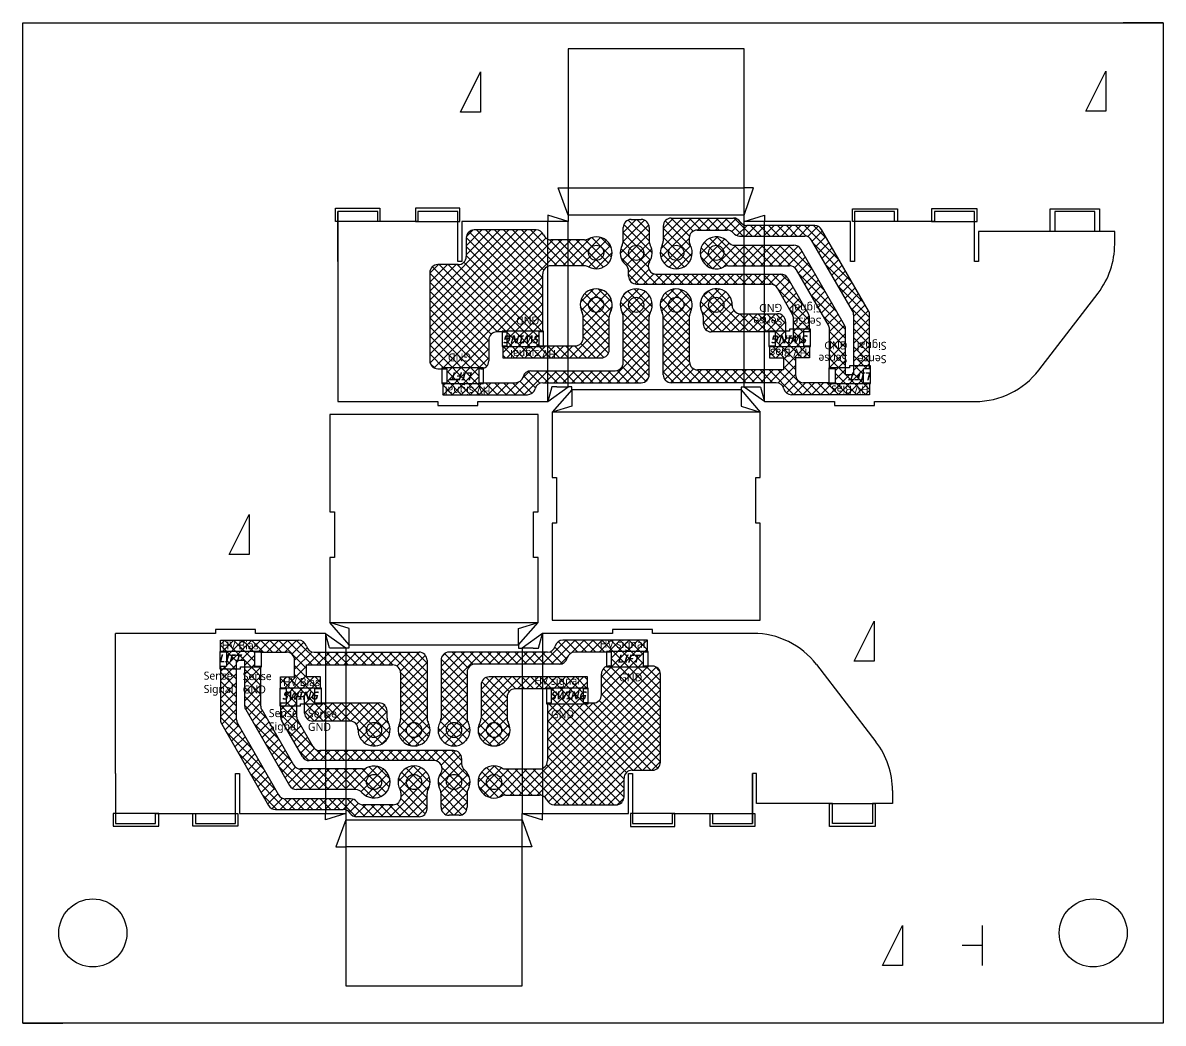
# Model space of a CAD drawing. Header units: millimetres. Extents: x 5.3 to 33.8, y 19.4 to 44.4.
import ezdxf

# ---------------------------------------------------------------- set-up
doc = ezdxf.new("R2010")
doc.units = ezdxf.units.MM
for name, color, linetype in [('Copper', 40, 'Continuous'), ('Copper_visual', 40, 'Continuous'), ('FR4', 50, 'Continuous'), ('FR4_Raster', 60, 'Continuous'), ('Labels', 20, 'Continuous'), ('Markers', 134, 'Continuous'), ('Outline', 74, 'Continuous'), ('Release', 10, 'Continuous')]:
    doc.layers.add(name, color=color, linetype=linetype)
doc.layers.get('0').off()

# ---------------------------------------------------------------- blocks, each defined once
blk = doc.blocks.new('*U1')
blk.add_circle((0, 0), 0.175)
blk = doc.blocks.new('*U2')
at = {"color": 0, "linetype": 'ByBlock', "lineweight": -2, "transparency": 16777216}
for p in [(0, 0), (1, 0), (2, 0), (3, 0), (0, -1.3), (1, -1.3), (2, -1.3), (3, -1.3)]:
    blk.add_blockref('*U1', p, dxfattribs=at)
blk = doc.blocks.new('*U38')
blk.add_circle((0, 0), 0.175)
blk = doc.blocks.new('*U39')
at = {"color": 0, "linetype": 'ByBlock', "lineweight": -2, "transparency": 16777216}
for p in [(0, 0), (1, 0), (2, 0), (3, 0), (0, -1.3), (1, -1.3), (2, -1.3), (3, -1.3)]:
    blk.add_blockref('*U38', p, dxfattribs=at)

msp = doc.modelspace()

# ---------------------------------------------------------------- hatches: boundary and pattern name
at = {"layer": 'Copper_visual'}
h = msp.add_hatch(dxfattribs=at)
h.set_pattern_fill('ANSI37', color=256, scale=0.05, angle=180)
h.set_pattern_definition([(225, (39.75326, 64.22308), (0.1122532, -0.1122532), []), (315, (39.75326, 64.22308), (0.1122532, 0.1122532), [])])
h.paths.add_polyline_path([(25.897, 35.643), (25.897, 35.793), (25.897, 36.193), (25.897, 36.779, 0.131652), (25.87, 36.879), (24.774, 38.778, 0.267949), (24.601, 38.878), (23.12, 38.878, -0.219217), (22.968, 38.948, 2.106313), (22.857, 38.338, -0.127017), (22.954, 38.363), (24.498, 38.363, -0.267949), (24.672, 38.263), (25.47, 36.879, -0.131652), (25.497, 36.779), (25.497, 36.193), (25.497, 35.793), (25.647, 35.793), (25.647, 35.443), (25.497, 35.443), (24.847, 35.443, -0.414214), (24.647, 35.643), (24.647, 36.063), (24.997, 36.063), (24.997, 36.363), (24.847, 36.363), (24.847, 36.713), (24.997, 36.713), (24.997, 37.059, 0.131652), (24.97, 37.159), (24.453, 38.055, 0.267949), (24.28, 38.155), (21.163, 38.155, -0.59927), (20.996, 38.466, 0.280555), (21.014, 38.882, -0.127017), (20.989, 38.978), (20.989, 39.321, 0.414214), (20.789, 39.521), (20.539, 39.521, 0.414214), (20.339, 39.321), (20.339, 38.978, -0.127017), (20.314, 38.882, 0.35615), (20.404, 38.384, -0.219217), (20.474, 38.232), (20.474, 38.105, 0.414214), (20.674, 37.905), (24.018, 37.905, -0.267949), (24.191, 37.805), (24.57, 37.149, -0.131652), (24.596, 37.049), (24.596, 36.562), (24.396, 36.562), (24.396, 36.967, 0.414214), (24.196, 37.167), (23.263, 37.167, -0.424322), (23.063, 37.374, 1.314179), (22.314, 37.194, -0.127017), (22.339, 37.097), (22.339, 36.913, 0.414214), (22.539, 36.713), (24.147, 36.713), (24.147, 36.363), (23.997, 36.363), (23.997, 36.063), (24.347, 36.063), (24.347, 35.763), (22.197, 35.763, -0.414214), (21.997, 35.963), (21.997, 37.114, -0.119242), (22.019, 37.205, 1.66683), (21.314, 37.194, -0.127017), (21.339, 37.097), (21.339, 35.643, 0.414214), (21.539, 35.443), (24.16, 35.443, -0.341999), (24.354, 35.293, 0.341999), (24.547, 35.143), (26.497, 35.143), (26.497, 35.443), (26.347, 35.443), (26.347, 35.793), (26.497, 35.793), (26.497, 36.193), (26.497, 37.141, 0.131652), (26.47, 37.241), (25.297, 39.273, 0.267949), (25.124, 39.373), (23.432, 39.373, -0.255176), (23.263, 39.465, 0.255176), (23.095, 39.557), (21.539, 39.557, 0.414214), (21.339, 39.357), (21.339, 38.978, -0.127017), (21.314, 38.882, 1.69614), (22.014, 38.882, -0.127017), (21.989, 38.978), (21.989, 39.057, -0.414214), (22.189, 39.257), (22.936, 39.257, -0.226183), (23.092, 39.182, 0.226183), (23.247, 39.108), (24.874, 39.108, -0.267949), (25.047, 39.008), (26.07, 37.236, -0.131652), (26.097, 37.136), (26.097, 35.793), (26.097, 35.643)])
h.paths.add_polyline_path([(20.339, 35.943, -0.414214), (20.139, 35.743), (18.03, 35.743, 0.341999), (17.836, 35.593, -0.341999), (17.643, 35.443), (16.83, 35.443), (16.73, 35.443), (16.73, 35.787), (16.78, 35.787, 0.414214), (16.98, 35.987), (16.98, 36.513, -0.414214), (17.18, 36.713), (17.33, 36.713), (17.43, 36.713), (17.43, 36.363), (17.33, 36.363), (17.33, 36.063), (19.789, 36.063, 0.414214), (19.989, 36.263), (19.989, 37.097, -0.127017), (20.014, 37.194, 1.69614), (19.314, 37.194, -0.127017), (19.339, 37.097), (19.339, 36.563, -0.414214), (19.139, 36.363), (18.33, 36.363), (18.23, 36.363), (18.23, 36.713), (18.33, 36.713), (18.33, 38.163, -0.414214), (18.53, 38.363), (19.373, 38.363, -0.127017), (19.47, 38.338, 1.69614), (19.47, 39.038, -0.127017), (19.373, 39.013), (18.53, 39.013, -0.30259), (18.345, 39.136, 0.30259), (18.161, 39.259), (16.615, 39.259, 0.414214), (16.415, 39.059), (16.415, 38.593, -0.414214), (16.215, 38.393), (15.705, 38.393, 0.414214), (15.505, 38.193), (15.505, 35.992, 0.414214), (15.705, 35.792), (15.93, 35.792), (15.93, 35.443), (15.83, 35.443), (15.83, 35.143), (17.943, 35.143, 0.341999), (18.136, 35.293, -0.341999), (18.33, 35.443), (20.789, 35.443, 0.414214), (20.989, 35.643), (20.989, 37.097, -0.127017), (21.014, 37.194, 1.69614), (20.314, 37.194, -0.127017), (20.339, 37.097)])
h = msp.add_hatch(dxfattribs=at)
h.set_pattern_fill('ANSI37', color=256, scale=0.05)
h.set_pattern_definition([(45, (-2.9789, -0.07079), (-0.1122532, 0.1122532), []), (135, (-2.9789, -0.07079), (-0.1122532, -0.1122532), [])])
h.paths.add_polyline_path([(10.877, 28.509), (10.877, 28.359), (10.877, 27.959), (10.877, 27.373, 0.131652), (10.904, 27.273), (12, 25.374, 0.267949), (12.173, 25.274), (13.655, 25.274, -0.219217), (13.807, 25.204, 2.106313), (13.917, 25.814, -0.127017), (13.82, 25.789), (12.276, 25.789, -0.267949), (12.103, 25.889), (11.304, 27.273, -0.131652), (11.277, 27.373), (11.277, 27.959), (11.277, 28.359), (11.127, 28.359), (11.127, 28.709), (11.277, 28.709), (11.927, 28.709, -0.414214), (12.127, 28.509), (12.127, 28.089), (11.777, 28.089), (11.777, 27.789), (11.927, 27.789), (11.927, 27.439), (11.777, 27.439), (11.777, 27.093, 0.131652), (11.804, 26.993), (12.321, 26.098, 0.267949), (12.494, 25.998), (15.612, 25.998, -0.59927), (15.778, 25.687, 0.280555), (15.761, 25.271, -0.127017), (15.786, 25.174), (15.786, 24.831, 0.414214), (15.986, 24.631), (16.236, 24.631, 0.414214), (16.436, 24.831), (16.436, 25.174, -0.127017), (16.461, 25.271, 0.35615), (16.371, 25.768, -0.219217), (16.301, 25.92), (16.301, 26.048, 0.414214), (16.101, 26.248), (12.757, 26.248, -0.267949), (12.583, 26.348), (12.205, 27.003, -0.131652), (12.178, 27.103), (12.178, 27.591), (12.378, 27.591), (12.378, 27.185, 0.414214), (12.578, 26.985), (13.511, 26.985, -0.424322), (13.711, 26.778, 1.314179), (14.461, 26.958, -0.127017), (14.436, 27.055), (14.436, 27.239, 0.414214), (14.236, 27.439), (12.627, 27.439), (12.627, 27.789), (12.777, 27.789), (12.777, 28.089), (12.427, 28.089), (12.427, 28.389), (14.577, 28.389, -0.414214), (14.777, 28.189), (14.777, 27.039, -0.119242), (14.755, 26.947, 1.66683), (15.461, 26.958, -0.127017), (15.436, 27.055), (15.436, 28.509, 0.414214), (15.236, 28.709), (12.614, 28.709, -0.341999), (12.421, 28.859, 0.341999), (12.227, 29.009), (10.277, 29.009), (10.277, 28.709), (10.427, 28.709), (10.427, 28.359), (10.277, 28.359), (10.277, 27.959), (10.277, 27.011, 0.131652), (10.304, 26.911), (11.477, 24.879, 0.267949), (11.65, 24.779), (13.343, 24.779, -0.255176), (13.511, 24.688, 0.255176), (13.679, 24.596), (15.236, 24.596, 0.414214), (15.436, 24.796), (15.436, 25.174, -0.127017), (15.461, 25.271, 1.69614), (14.761, 25.271, -0.127017), (14.786, 25.174), (14.786, 25.096, -0.414214), (14.586, 24.896), (13.838, 24.896, -0.226183), (13.683, 24.97, 0.226183), (13.527, 25.044), (11.9, 25.044, -0.267949), (11.727, 25.144), (10.704, 26.916, -0.131652), (10.677, 27.016), (10.677, 28.359), (10.677, 28.509)])
h.paths.add_polyline_path([(16.436, 28.209, -0.414214), (16.636, 28.409), (18.744, 28.409, 0.341999), (18.938, 28.559, -0.341999), (19.132, 28.709), (19.944, 28.709), (20.044, 28.709), (20.044, 28.365), (19.994, 28.365, 0.414214), (19.794, 28.165), (19.794, 27.639, -0.414214), (19.594, 27.439), (19.444, 27.439), (19.344, 27.439), (19.344, 27.789), (19.444, 27.789), (19.444, 28.089), (16.986, 28.089, 0.414214), (16.786, 27.889), (16.786, 27.055, -0.127017), (16.761, 26.958, 1.69614), (17.461, 26.958, -0.127017), (17.436, 27.055), (17.436, 27.589, -0.414214), (17.636, 27.789), (18.444, 27.789), (18.544, 27.789), (18.544, 27.439), (18.444, 27.439), (18.444, 25.989, -0.414214), (18.244, 25.789), (17.401, 25.789, -0.127017), (17.304, 25.814, 1.69614), (17.304, 25.114, -0.127017), (17.401, 25.139), (18.244, 25.139, -0.30259), (18.429, 25.016, 0.30259), (18.614, 24.893), (20.159, 24.893, 0.414214), (20.359, 25.093), (20.359, 25.559, -0.414214), (20.559, 25.759), (21.069, 25.759, 0.414214), (21.269, 25.959), (21.269, 28.16, 0.414214), (21.069, 28.36), (20.844, 28.36), (20.844, 28.709), (20.944, 28.709), (20.944, 29.009), (18.832, 29.009, 0.341999), (18.638, 28.859, -0.341999), (18.444, 28.709), (15.986, 28.709, 0.414214), (15.786, 28.509), (15.786, 27.055, -0.127017), (15.761, 26.958, 1.69614), (16.461, 26.958, -0.127017), (16.436, 27.055)])

# ---------------------------------------------------------------- linework, layer by layer
at = {"layer": 'Copper'}
for p, q in [((33.834, 44.436), (32.834, 44.436)), ((33.834, 44.436), (33.834, 43.436)), ((20.539, 39.521), (20.789, 39.521)), ((21.339, 39.357), (21.339, 38.978)), ((21.539, 39.557), (23.095, 39.557)), ((25.124, 39.373), (23.432, 39.373)), ((16.415, 39.059), (16.415, 38.593)), ((18.161, 39.259), (16.615, 39.259)), ((20.339, 38.978), (20.339, 39.321)), ((20.989, 39.321), (20.989, 38.978)), ((21.989, 39.057), (21.989, 38.978)), ((22.189, 39.257), (22.936, 39.257)), ((23.247, 39.108), (24.874, 39.108)), ((26.47, 37.241), (25.297, 39.273)), ((19.373, 39.013), (18.53, 39.013)), ((23.12, 38.878), (24.601, 38.878)), ((25.87, 36.879), (24.774, 38.778)), ((26.07, 37.236), (25.047, 39.008)), ((15.505, 38.193), (15.505, 35.992)), ((16.215, 38.393), (15.705, 38.393)), ((19.373, 38.363), (18.53, 38.363)), ((20.474, 38.105), (20.474, 38.232)), ((22.954, 38.363), (24.498, 38.363)), ((25.47, 36.879), (24.672, 38.263)), ((18.33, 36.713), (18.33, 38.163)), ((21.163, 38.155), (24.28, 38.155)), ((24.453, 38.055), (24.97, 37.159)), ((20.674, 37.905), (24.018, 37.905)), ((24.57, 37.149), (24.191, 37.805)), ((19.339, 36.563), (19.339, 37.097)), ((19.989, 36.263), (19.989, 37.097)), ((20.339, 35.943), (20.339, 37.097)), ((20.989, 35.643), (20.989, 37.097)), ((21.339, 35.643), (21.339, 37.097)), ((21.997, 35.963), (21.997, 37.114)), ((22.339, 37.097), (22.339, 36.913)), ((23.263, 37.167), (24.196, 37.167)), ((24.997, 36.713), (24.997, 37.059)), ((26.097, 37.136), (26.097, 35.793)), ((26.497, 36.193), (26.497, 37.141)), ((24.396, 36.967), (24.396, 36.562)), ((24.596, 36.562), (24.596, 37.049)), ((25.497, 36.193), (25.497, 36.779)), ((25.897, 36.193), (25.897, 36.779)), ((16.98, 36.513), (16.98, 35.987)), ((17.33, 36.713), (17.18, 36.713)), ((17.33, 36.713), (17.43, 36.713)), ((17.43, 36.713), (17.43, 36.363)), ((18.33, 36.713), (18.23, 36.713)), ((18.23, 36.713), (18.23, 36.363)), ((24.147, 36.363), (24.147, 36.713)), ((24.396, 36.562), (24.596, 36.562)), ((24.847, 36.713), (24.847, 36.363)), ((17.33, 36.363), (17.33, 36.063)), ((18.33, 36.363), (19.139, 36.363)), ((23.997, 36.363), (23.997, 36.063)), ((24.997, 36.363), (24.997, 36.063)), ((17.33, 36.063), (19.789, 36.063)), ((23.997, 36.063), (24.347, 36.063)), ((24.347, 36.063), (24.347, 35.763)), ((24.997, 36.063), (24.647, 36.063)), ((24.647, 36.063), (24.647, 35.643)), ((25.497, 35.793), (25.497, 36.193)), ((25.897, 35.793), (25.897, 36.193)), ((26.497, 35.793), (26.497, 36.193)), ((15.705, 35.792), (15.93, 35.792)), ((15.93, 35.792), (15.93, 35.443)), ((16.78, 35.787), (16.73, 35.787)), ((16.73, 35.787), (16.73, 35.443)), ((18.03, 35.743), (20.139, 35.743)), ((24.347, 35.763), (22.197, 35.763)), ((25.647, 35.443), (25.647, 35.793)), ((25.897, 35.643), (25.897, 35.793)), ((26.097, 35.643), (25.897, 35.643)), ((26.097, 35.793), (26.097, 35.643)), ((26.347, 35.443), (26.347, 35.793)), ((15.83, 35.443), (15.83, 35.143)), ((16.83, 35.443), (17.643, 35.443)), ((18.33, 35.443), (20.789, 35.443)), ((24.16, 35.443), (21.539, 35.443)), ((25.497, 35.443), (24.847, 35.443)), ((26.497, 35.443), (26.497, 35.143)), ((15.83, 35.143), (17.943, 35.143)), ((26.497, 35.143), (24.547, 35.143)), ((10.277, 28.709), (10.277, 29.009)), ((10.277, 29.009), (12.227, 29.009)), ((20.944, 29.009), (18.832, 29.009)), ((20.944, 28.709), (20.944, 29.009)), ((10.427, 28.709), (10.427, 28.359)), ((10.677, 28.359), (10.677, 28.509)), ((10.677, 28.509), (10.877, 28.509)), ((10.877, 28.509), (10.877, 28.359)), ((11.127, 28.709), (11.127, 28.359)), ((11.277, 28.709), (11.927, 28.709)), ((12.127, 28.089), (12.127, 28.509)), ((12.614, 28.709), (15.236, 28.709)), ((15.436, 28.509), (15.436, 27.055)), ((15.786, 28.509), (15.786, 27.055)), ((18.444, 28.709), (15.986, 28.709)), ((19.944, 28.709), (19.132, 28.709)), ((20.044, 28.365), (20.044, 28.709)), ((20.844, 28.36), (20.844, 28.709)), ((10.277, 28.359), (10.277, 27.959)), ((10.677, 27.016), (10.677, 28.359)), ((10.877, 28.359), (10.877, 27.959)), ((11.277, 28.359), (11.277, 27.959)), ((12.427, 28.089), (12.427, 28.389)), ((12.427, 28.389), (14.577, 28.389)), ((18.744, 28.409), (16.636, 28.409)), ((19.994, 28.365), (20.044, 28.365)), ((21.069, 28.36), (20.844, 28.36)), ((10.277, 27.959), (10.277, 27.011)), ((10.877, 27.959), (10.877, 27.373)), ((11.277, 27.959), (11.277, 27.373)), ((11.777, 27.789), (11.777, 28.089)), ((11.777, 28.089), (12.127, 28.089)), ((12.777, 28.089), (12.427, 28.089)), ((12.777, 27.789), (12.777, 28.089)), ((14.777, 28.189), (14.777, 27.039)), ((16.436, 28.209), (16.436, 27.055)), ((19.444, 28.089), (16.986, 28.089)), ((19.444, 27.789), (19.444, 28.089)), ((19.794, 27.639), (19.794, 28.165)), ((21.269, 25.959), (21.269, 28.16)), ((11.927, 27.439), (11.927, 27.789)), ((12.627, 27.789), (12.627, 27.439)), ((16.786, 27.889), (16.786, 27.055)), ((18.444, 27.789), (17.636, 27.789)), ((18.544, 27.439), (18.544, 27.789)), ((19.344, 27.439), (19.344, 27.789)), ((11.777, 27.439), (11.777, 27.093)), ((12.378, 27.591), (12.178, 27.591)), ((12.178, 27.591), (12.178, 27.103)), ((12.378, 27.185), (12.378, 27.591)), ((17.436, 27.589), (17.436, 27.055)), ((18.444, 27.439), (18.444, 25.989)), ((18.444, 27.439), (18.544, 27.439)), ((19.444, 27.439), (19.344, 27.439)), ((19.444, 27.439), (19.594, 27.439)), ((10.904, 27.273), (12, 25.374)), ((11.304, 27.273), (12.103, 25.889)), ((14.436, 27.055), (14.436, 27.239)), ((10.304, 26.911), (11.477, 24.879)), ((10.704, 26.916), (11.727, 25.144)), ((12.321, 26.098), (11.804, 26.993)), ((12.205, 27.003), (12.583, 26.348)), ((13.511, 26.985), (12.578, 26.985)), ((16.101, 26.248), (12.757, 26.248)), ((15.612, 25.998), (12.494, 25.998)), ((16.301, 26.048), (16.301, 25.92)), ((13.82, 25.789), (12.276, 25.789)), ((17.401, 25.789), (18.244, 25.789)), ((20.559, 25.759), (21.069, 25.759)), ((20.359, 25.093), (20.359, 25.559)), ((13.655, 25.274), (12.173, 25.274)), ((14.786, 25.096), (14.786, 25.174)), ((15.436, 24.796), (15.436, 25.174)), ((15.786, 24.831), (15.786, 25.174)), ((16.436, 25.174), (16.436, 24.831)), ((17.401, 25.139), (18.244, 25.139)), ((13.527, 25.044), (11.9, 25.044)), ((14.586, 24.896), (13.838, 24.896)), ((18.614, 24.893), (20.159, 24.893)), ((11.65, 24.779), (13.343, 24.779)), ((15.236, 24.596), (13.679, 24.596)), ((16.236, 24.631), (15.986, 24.631)), ((5.334, 19.437), (5.334, 20.437)), ((5.334, 19.437), (6.334, 19.437))]:
    msp.add_line(p, q, dxfattribs=at)
at = {"layer": 'Copper', "linetype": 'Continuous', "lineweight": 25}
for p, q in [((24.147, 36.713), (22.539, 36.713)), ((24.997, 36.713), (24.847, 36.713)), ((17.33, 36.363), (17.43, 36.363)), ((18.23, 36.363), (18.33, 36.363)), ((23.997, 36.363), (24.147, 36.363)), ((24.847, 36.363), (24.997, 36.363)), ((25.647, 35.793), (25.497, 35.793)), ((26.497, 35.793), (26.347, 35.793)), ((15.83, 35.443), (15.93, 35.443)), ((16.73, 35.443), (16.83, 35.443)), ((25.497, 35.443), (25.647, 35.443)), ((26.347, 35.443), (26.497, 35.443)), ((10.427, 28.709), (10.277, 28.709)), ((11.277, 28.709), (11.127, 28.709)), ((20.044, 28.709), (19.944, 28.709)), ((20.944, 28.709), (20.844, 28.709)), ((10.277, 28.359), (10.427, 28.359)), ((11.127, 28.359), (11.277, 28.359)), ((11.927, 27.789), (11.777, 27.789)), ((12.777, 27.789), (12.627, 27.789)), ((18.544, 27.789), (18.444, 27.789)), ((19.444, 27.789), (19.344, 27.789)), ((11.777, 27.439), (11.927, 27.439)), ((12.627, 27.439), (14.236, 27.439))]:
    msp.add_line(p, q, dxfattribs=at)
at = {"layer": 'Copper'}
for centre, radius, start, end in [((20.539, 39.321), 0.2, 90, 180), ((20.789, 39.321), 0.2, 0, 90), ((21.539, 39.357), 0.2, 90, 180), ((23.095, 39.357), 0.2, 32.7398, 90), ((23.432, 39.573), 0.2, 212.7398, 270), ((25.124, 39.173), 0.2, 30, 90), ((16.615, 39.059), 0.2, 90, 180), ((18.161, 39.059), 0.2, 22.6588, 90), ((18.53, 39.213), 0.2, 202.6588, 270), ((19.664, 38.688), 0.4, 241.045, 118.955), ((22.189, 39.057), 0.2, 90, 180), ((22.664, 38.688), 0.4, 40.5416, 298.955), ((22.936, 39.057), 0.2, 39.0206, 90), ((23.247, 39.308), 0.2, 219.0206, 270), ((24.874, 38.908), 0.2, 30, 90), ((19.373, 39.213), 0.2, 270, 298.955), ((20.664, 38.688), 0.4, 151.045, 229.4584), ((20.139, 38.978), 0.2, 331.045, 0), ((21.189, 38.978), 0.2, 180, 208.955), ((20.664, 38.688), 0.4, 326.2681, 28.955), ((21.664, 38.688), 0.4, 151.045, 28.955), ((21.139, 38.978), 0.2, 331.045, 0), ((22.189, 38.978), 0.2, 180, 208.955), ((23.12, 39.078), 0.2, 220.5416, 270), ((24.601, 38.678), 0.2, 30, 90), ((16.215, 38.593), 0.2, 270, 0), ((15.705, 38.193), 0.2, 90, 180), ((18.53, 38.163), 0.2, 90, 180), ((19.373, 38.163), 0.2, 61.045, 90), ((20.274, 38.232), 0.2, 0, 49.4584), ((21.163, 38.355), 0.2, 146.2681, 270), ((22.954, 38.163), 0.2, 90, 118.955), ((24.498, 38.163), 0.2, 30, 90), ((20.674, 38.105), 0.2, 180, 270), ((24.28, 37.955), 0.2, 30, 90), ((19.664, 37.388), 0.4, 331.045, 208.955), ((20.664, 37.388), 0.4, 331.045, 208.955), ((21.664, 37.388), 0.4, 332.8001, 208.955), ((22.664, 37.388), 0.4, 358.0296, 208.955), ((24.018, 37.705), 0.2, 30, 90), ((23.263, 37.367), 0.2, 178.0296, 270), ((19.139, 37.097), 0.2, 0, 28.955), ((20.189, 37.097), 0.2, 151.045, 180), ((20.139, 37.097), 0.2, 0, 28.955), ((21.189, 37.097), 0.2, 151.045, 180), ((21.139, 37.097), 0.2, 0, 28.955), ((22.197, 37.114), 0.2, 152.8001, 180), ((22.139, 37.097), 0.2, 0, 28.955), ((24.196, 36.967), 0.2, 0, 90), ((24.396, 37.049), 0.2, 0, 30), ((24.797, 37.059), 0.2, 0, 30), ((25.897, 37.136), 0.2, 0, 30), ((26.297, 37.141), 0.2, 0, 30), ((22.539, 36.913), 0.2, 180, 270), ((25.297, 36.779), 0.2, 0, 30), ((25.697, 36.779), 0.2, 0, 30), ((17.18, 36.513), 0.2, 90, 180), ((19.139, 36.563), 0.2, 270, 0), ((19.789, 36.263), 0.2, 270, 0), ((15.705, 35.992), 0.2, 180, 270), ((16.78, 35.987), 0.2, 270, 360), ((20.139, 35.943), 0.2, 270, 0), ((22.197, 35.963), 0.2, 180, 270), ((18.03, 35.543), 0.2, 90, 165.5225), ((20.789, 35.643), 0.2, 270, 0), ((21.539, 35.643), 0.2, 180, 270), ((24.847, 35.643), 0.2, 180, 270), ((17.643, 35.643), 0.2, 270, 345.5225), ((18.33, 35.243), 0.2, 90, 165.5225), ((24.16, 35.243), 0.2, 14.4775, 90), ((17.943, 35.343), 0.2, 270, 345.5225), ((24.547, 35.343), 0.2, 194.4775, 270), ((12.227, 28.809), 0.2, 14.4775, 90), ((12.614, 28.909), 0.2, 194.4775, 270), ((18.444, 28.909), 0.2, 270, 345.5225), ((18.832, 28.809), 0.2, 90, 165.5225), ((11.927, 28.509), 0.2, 0, 90), ((15.236, 28.509), 0.2, 0, 90), ((15.986, 28.509), 0.2, 90, 180), ((18.744, 28.609), 0.2, 270, 345.5225), ((19.132, 28.509), 0.2, 90, 165.5225), ((14.577, 28.189), 0.2, 0, 90), ((16.636, 28.209), 0.2, 90, 180), ((19.994, 28.165), 0.2, 90, 180), ((21.069, 28.16), 0.2, 0, 90), ((16.986, 27.889), 0.2, 90, 180), ((17.636, 27.589), 0.2, 90, 180), ((11.077, 27.373), 0.2, 180, 210), ((11.477, 27.373), 0.2, 180, 210), ((14.236, 27.239), 0.2, 0, 90), ((19.594, 27.639), 0.2, 270, 360), ((11.977, 27.093), 0.2, 180, 210), ((12.378, 27.103), 0.2, 180, 210), ((12.578, 27.185), 0.2, 180, 270), ((10.477, 27.011), 0.2, 180, 210), ((10.877, 27.016), 0.2, 180, 210), ((13.511, 26.785), 0.2, 358.0296, 90), ((14.111, 26.764), 0.4, 178.0296, 28.955), ((14.636, 27.055), 0.2, 180, 208.955), ((15.111, 26.764), 0.4, 152.8001, 28.955), ((14.577, 27.039), 0.2, 332.8001, 0), ((15.636, 27.055), 0.2, 180, 208.955), ((16.111, 26.764), 0.4, 151.045, 28.955), ((15.586, 27.055), 0.2, 331.045, 0), ((16.636, 27.055), 0.2, 180, 208.955), ((17.111, 26.764), 0.4, 151.045, 28.955), ((16.586, 27.055), 0.2, 331.045, 0), ((17.636, 27.055), 0.2, 180, 208.955), ((12.757, 26.448), 0.2, 210, 270), ((16.101, 26.048), 0.2, 0, 90), ((12.494, 26.198), 0.2, 210, 270), ((15.612, 25.798), 0.2, 326.2681, 90), ((18.244, 25.989), 0.2, 270, 0), ((21.069, 25.959), 0.2, 270, 0), ((12.276, 25.989), 0.2, 210, 270), ((14.111, 25.464), 0.4, 220.5416, 118.955), ((13.82, 25.989), 0.2, 270, 298.955), ((15.111, 25.464), 0.4, 331.045, 208.955), ((16.111, 25.464), 0.4, 146.2681, 208.955), ((16.501, 25.92), 0.2, 180, 229.4584), ((16.111, 25.464), 0.4, 331.045, 49.4584), ((17.111, 25.464), 0.4, 61.045, 298.955), ((17.401, 25.989), 0.2, 241.045, 270), ((20.559, 25.559), 0.2, 90, 180), ((12.173, 25.474), 0.2, 210, 270), ((11.9, 25.244), 0.2, 210, 270), ((13.655, 25.074), 0.2, 40.5416, 90), ((14.586, 25.096), 0.2, 270, 0), ((14.586, 25.174), 0.2, 0, 28.955), ((15.636, 25.174), 0.2, 151.045, 180), ((15.586, 25.174), 0.2, 360, 28.955), ((16.636, 25.174), 0.2, 151.045, 180), ((17.401, 24.939), 0.2, 90, 118.955), ((18.244, 24.939), 0.2, 22.6588, 90), ((20.159, 25.093), 0.2, 270, 0), ((11.65, 24.979), 0.2, 210, 270), ((13.527, 24.844), 0.2, 39.0206, 90), ((13.838, 25.096), 0.2, 219.0206, 270), ((15.236, 24.796), 0.2, 270, 0), ((15.986, 24.831), 0.2, 180, 270), ((16.236, 24.831), 0.2, 270, 0), ((18.614, 25.093), 0.2, 202.6588, 270), ((13.343, 24.579), 0.2, 32.7398, 90), ((13.679, 24.796), 0.2, 212.7398, 270)]:
    msp.add_arc(centre, radius, start, end, dxfattribs=at)
at = {"layer": 'Copper_visual'}
for p, q in [((20.539, 39.521), (20.789, 39.521)), ((21.339, 39.357), (21.339, 38.978)), ((21.539, 39.557), (23.095, 39.557)), ((25.124, 39.373), (23.432, 39.373)), ((16.415, 39.059), (16.415, 38.593)), ((18.161, 39.259), (16.615, 39.259)), ((20.339, 38.978), (20.339, 39.321)), ((20.989, 39.321), (20.989, 38.978)), ((21.989, 39.057), (21.989, 38.978)), ((22.189, 39.257), (22.936, 39.257)), ((23.247, 39.108), (24.874, 39.108)), ((26.47, 37.241), (25.297, 39.273)), ((19.373, 39.013), (18.53, 39.013)), ((23.12, 38.878), (24.601, 38.878)), ((25.87, 36.879), (24.774, 38.778)), ((26.07, 37.236), (25.047, 39.008)), ((15.505, 38.193), (15.505, 35.992)), ((16.215, 38.393), (15.705, 38.393)), ((19.373, 38.363), (18.53, 38.363)), ((20.474, 38.105), (20.474, 38.232)), ((22.954, 38.363), (24.498, 38.363)), ((25.47, 36.879), (24.672, 38.263)), ((18.33, 36.713), (18.33, 38.163)), ((21.163, 38.155), (24.28, 38.155)), ((24.453, 38.055), (24.97, 37.159)), ((20.674, 37.905), (24.018, 37.905)), ((24.57, 37.149), (24.191, 37.805)), ((19.339, 36.563), (19.339, 37.097)), ((19.989, 36.263), (19.989, 37.097)), ((20.339, 35.943), (20.339, 37.097)), ((20.989, 35.643), (20.989, 37.097)), ((21.339, 35.643), (21.339, 37.097)), ((21.997, 35.963), (21.997, 37.114)), ((22.339, 37.097), (22.339, 36.913)), ((23.263, 37.167), (24.196, 37.167)), ((24.997, 36.713), (24.997, 37.059)), ((26.097, 37.136), (26.097, 35.793)), ((26.497, 36.193), (26.497, 37.141)), ((24.396, 36.967), (24.396, 36.562)), ((24.596, 36.562), (24.596, 37.049)), ((25.497, 36.193), (25.497, 36.779)), ((25.897, 36.193), (25.897, 36.779)), ((16.98, 36.513), (16.98, 35.987)), ((17.33, 36.713), (17.18, 36.713)), ((17.33, 36.713), (17.43, 36.713)), ((17.43, 36.713), (17.43, 36.363)), ((18.33, 36.713), (18.23, 36.713)), ((18.23, 36.713), (18.23, 36.363)), ((24.147, 36.363), (24.147, 36.713)), ((24.396, 36.562), (24.596, 36.562)), ((24.847, 36.713), (24.847, 36.363)), ((17.33, 36.363), (17.33, 36.063)), ((18.33, 36.363), (19.139, 36.363)), ((23.997, 36.363), (23.997, 36.063)), ((24.997, 36.363), (24.997, 36.063)), ((17.33, 36.063), (19.789, 36.063)), ((23.997, 36.063), (24.347, 36.063)), ((24.347, 36.063), (24.347, 35.763)), ((24.997, 36.063), (24.647, 36.063)), ((24.647, 36.063), (24.647, 35.643)), ((25.497, 35.793), (25.497, 36.193)), ((25.897, 35.793), (25.897, 36.193)), ((26.497, 35.793), (26.497, 36.193)), ((15.705, 35.792), (15.93, 35.792)), ((15.93, 35.792), (15.93, 35.443)), ((16.78, 35.787), (16.73, 35.787)), ((16.73, 35.787), (16.73, 35.443)), ((18.03, 35.743), (20.139, 35.743)), ((24.347, 35.763), (22.197, 35.763)), ((25.647, 35.443), (25.647, 35.793)), ((25.897, 35.643), (25.897, 35.793)), ((26.097, 35.643), (25.897, 35.643)), ((26.097, 35.793), (26.097, 35.643)), ((26.347, 35.443), (26.347, 35.793)), ((15.83, 35.443), (15.83, 35.143)), ((16.83, 35.443), (17.643, 35.443)), ((18.33, 35.443), (20.789, 35.443)), ((24.16, 35.443), (21.539, 35.443)), ((25.497, 35.443), (24.847, 35.443)), ((26.497, 35.443), (26.497, 35.143)), ((15.83, 35.143), (17.943, 35.143)), ((26.497, 35.143), (24.547, 35.143)), ((10.277, 28.709), (10.277, 29.009)), ((10.277, 29.009), (12.227, 29.009)), ((20.944, 29.009), (18.832, 29.009)), ((20.944, 28.709), (20.944, 29.009)), ((10.427, 28.709), (10.427, 28.359)), ((10.677, 28.359), (10.677, 28.509)), ((10.677, 28.509), (10.877, 28.509)), ((10.877, 28.509), (10.877, 28.359)), ((11.127, 28.709), (11.127, 28.359)), ((11.277, 28.709), (11.927, 28.709)), ((12.127, 28.089), (12.127, 28.509)), ((12.614, 28.709), (15.236, 28.709)), ((15.436, 28.509), (15.436, 27.055)), ((15.786, 28.509), (15.786, 27.055)), ((18.444, 28.709), (15.986, 28.709)), ((19.944, 28.709), (19.132, 28.709)), ((20.044, 28.365), (20.044, 28.709)), ((20.844, 28.36), (20.844, 28.709)), ((10.277, 28.359), (10.277, 27.959)), ((10.677, 27.016), (10.677, 28.359)), ((10.877, 28.359), (10.877, 27.959)), ((11.277, 28.359), (11.277, 27.959)), ((12.427, 28.089), (12.427, 28.389)), ((12.427, 28.389), (14.577, 28.389)), ((18.744, 28.409), (16.636, 28.409)), ((19.994, 28.365), (20.044, 28.365)), ((21.069, 28.36), (20.844, 28.36)), ((10.277, 27.959), (10.277, 27.011)), ((10.877, 27.959), (10.877, 27.373)), ((11.277, 27.959), (11.277, 27.373)), ((11.777, 27.789), (11.777, 28.089)), ((11.777, 28.089), (12.127, 28.089)), ((12.777, 28.089), (12.427, 28.089)), ((12.777, 27.789), (12.777, 28.089)), ((14.777, 28.189), (14.777, 27.039)), ((16.436, 28.209), (16.436, 27.055)), ((19.444, 28.089), (16.986, 28.089)), ((19.444, 27.789), (19.444, 28.089)), ((19.794, 27.639), (19.794, 28.165)), ((21.269, 25.959), (21.269, 28.16)), ((11.927, 27.439), (11.927, 27.789)), ((12.627, 27.789), (12.627, 27.439)), ((16.786, 27.889), (16.786, 27.055)), ((18.444, 27.789), (17.636, 27.789)), ((18.544, 27.439), (18.544, 27.789)), ((19.344, 27.439), (19.344, 27.789)), ((11.777, 27.439), (11.777, 27.093)), ((12.378, 27.591), (12.178, 27.591)), ((12.178, 27.591), (12.178, 27.103)), ((12.378, 27.185), (12.378, 27.591)), ((17.436, 27.589), (17.436, 27.055)), ((18.444, 27.439), (18.444, 25.989)), ((18.444, 27.439), (18.544, 27.439)), ((19.444, 27.439), (19.344, 27.439)), ((19.444, 27.439), (19.594, 27.439)), ((10.904, 27.273), (12, 25.374)), ((11.304, 27.273), (12.103, 25.889)), ((14.436, 27.055), (14.436, 27.239)), ((10.304, 26.911), (11.477, 24.879)), ((10.704, 26.916), (11.727, 25.144)), ((12.321, 26.098), (11.804, 26.993)), ((12.205, 27.003), (12.583, 26.348)), ((13.511, 26.985), (12.578, 26.985)), ((16.101, 26.248), (12.757, 26.248)), ((15.612, 25.998), (12.494, 25.998)), ((16.301, 26.048), (16.301, 25.92)), ((13.82, 25.789), (12.276, 25.789)), ((17.401, 25.789), (18.244, 25.789)), ((20.559, 25.759), (21.069, 25.759)), ((20.359, 25.093), (20.359, 25.559)), ((13.655, 25.274), (12.173, 25.274)), ((14.786, 25.096), (14.786, 25.174)), ((15.436, 24.796), (15.436, 25.174)), ((15.786, 24.831), (15.786, 25.174)), ((16.436, 25.174), (16.436, 24.831)), ((17.401, 25.139), (18.244, 25.139)), ((13.527, 25.044), (11.9, 25.044)), ((14.586, 24.896), (13.838, 24.896)), ((18.614, 24.893), (20.159, 24.893)), ((11.65, 24.779), (13.343, 24.779)), ((15.236, 24.596), (13.679, 24.596)), ((16.236, 24.631), (15.986, 24.631))]:
    msp.add_line(p, q, dxfattribs=at)
at = {"layer": 'Copper_visual', "linetype": 'Continuous', "lineweight": 25}
for p, q in [((24.147, 36.713), (22.539, 36.713)), ((24.997, 36.713), (24.847, 36.713)), ((17.33, 36.363), (17.43, 36.363)), ((18.23, 36.363), (18.33, 36.363)), ((23.997, 36.363), (24.147, 36.363)), ((24.847, 36.363), (24.997, 36.363)), ((25.647, 35.793), (25.497, 35.793)), ((26.497, 35.793), (26.347, 35.793)), ((15.83, 35.443), (15.93, 35.443)), ((16.73, 35.443), (16.83, 35.443)), ((25.497, 35.443), (25.647, 35.443)), ((26.347, 35.443), (26.497, 35.443)), ((10.427, 28.709), (10.277, 28.709)), ((11.277, 28.709), (11.127, 28.709)), ((20.044, 28.709), (19.944, 28.709)), ((20.944, 28.709), (20.844, 28.709)), ((10.277, 28.359), (10.427, 28.359)), ((11.127, 28.359), (11.277, 28.359)), ((11.927, 27.789), (11.777, 27.789)), ((12.777, 27.789), (12.627, 27.789)), ((18.544, 27.789), (18.444, 27.789)), ((19.444, 27.789), (19.344, 27.789)), ((11.777, 27.439), (11.927, 27.439)), ((12.627, 27.439), (14.236, 27.439))]:
    msp.add_line(p, q, dxfattribs=at)
at = {"layer": 'Copper_visual'}
for centre, radius, start, end in [((20.539, 39.321), 0.2, 90, 180), ((20.789, 39.321), 0.2, 0, 90), ((21.539, 39.357), 0.2, 90, 180), ((23.095, 39.357), 0.2, 32.7398, 90), ((23.432, 39.573), 0.2, 212.7398, 270), ((25.124, 39.173), 0.2, 30, 90), ((16.615, 39.059), 0.2, 90, 180), ((18.161, 39.059), 0.2, 22.6588, 90), ((18.53, 39.213), 0.2, 202.6588, 270), ((19.664, 38.688), 0.4, 241.045, 118.955), ((22.189, 39.057), 0.2, 90, 180), ((22.664, 38.688), 0.4, 40.5416, 298.955), ((22.936, 39.057), 0.2, 39.0206, 90), ((23.247, 39.308), 0.2, 219.0206, 270), ((24.874, 38.908), 0.2, 30, 90), ((19.373, 39.213), 0.2, 270, 298.955), ((20.664, 38.688), 0.4, 151.045, 229.4584), ((20.139, 38.978), 0.2, 331.045, 0), ((21.189, 38.978), 0.2, 180, 208.955), ((20.664, 38.688), 0.4, 326.2681, 28.955), ((21.664, 38.688), 0.4, 151.045, 28.955), ((21.139, 38.978), 0.2, 331.045, 0), ((22.189, 38.978), 0.2, 180, 208.955), ((23.12, 39.078), 0.2, 220.5416, 270), ((24.601, 38.678), 0.2, 30, 90), ((16.215, 38.593), 0.2, 270, 0), ((15.705, 38.193), 0.2, 90, 180), ((18.53, 38.163), 0.2, 90, 180), ((19.373, 38.163), 0.2, 61.045, 90), ((20.274, 38.232), 0.2, 0, 49.4584), ((21.163, 38.355), 0.2, 146.2681, 270), ((22.954, 38.163), 0.2, 90, 118.955), ((24.498, 38.163), 0.2, 30, 90), ((20.674, 38.105), 0.2, 180, 270), ((24.28, 37.955), 0.2, 30, 90), ((19.664, 37.388), 0.4, 331.045, 208.955), ((20.664, 37.388), 0.4, 331.045, 208.955), ((21.664, 37.388), 0.4, 332.8001, 208.955), ((22.664, 37.388), 0.4, 358.0296, 208.955), ((24.018, 37.705), 0.2, 30, 90), ((23.263, 37.367), 0.2, 178.0296, 270), ((19.139, 37.097), 0.2, 0, 28.955), ((20.189, 37.097), 0.2, 151.045, 180), ((20.139, 37.097), 0.2, 0, 28.955), ((21.189, 37.097), 0.2, 151.045, 180), ((21.139, 37.097), 0.2, 0, 28.955), ((22.197, 37.114), 0.2, 152.8001, 180), ((22.139, 37.097), 0.2, 0, 28.955), ((24.196, 36.967), 0.2, 0, 90), ((24.396, 37.049), 0.2, 0, 30), ((24.797, 37.059), 0.2, 0, 30), ((25.897, 37.136), 0.2, 0, 30), ((26.297, 37.141), 0.2, 0, 30), ((22.539, 36.913), 0.2, 180, 270), ((25.297, 36.779), 0.2, 0, 30), ((25.697, 36.779), 0.2, 0, 30), ((17.18, 36.513), 0.2, 90, 180), ((19.139, 36.563), 0.2, 270, 0), ((19.789, 36.263), 0.2, 270, 0), ((15.705, 35.992), 0.2, 180, 270), ((16.78, 35.987), 0.2, 270, 0), ((20.139, 35.943), 0.2, 270, 0), ((22.197, 35.963), 0.2, 180, 270), ((18.03, 35.543), 0.2, 90, 165.5225), ((20.789, 35.643), 0.2, 270, 0), ((21.539, 35.643), 0.2, 180, 270), ((24.847, 35.643), 0.2, 180, 270), ((17.643, 35.643), 0.2, 270, 345.5225), ((18.33, 35.243), 0.2, 90, 165.5225), ((24.16, 35.243), 0.2, 14.4775, 90), ((17.943, 35.343), 0.2, 270, 345.5225), ((24.547, 35.343), 0.2, 194.4775, 270), ((12.227, 28.809), 0.2, 14.4775, 90), ((12.614, 28.909), 0.2, 194.4775, 270), ((18.444, 28.909), 0.2, 270, 345.5225), ((18.832, 28.809), 0.2, 90, 165.5225), ((11.927, 28.509), 0.2, 0, 90), ((15.236, 28.509), 0.2, 0, 90), ((15.986, 28.509), 0.2, 90, 180), ((18.744, 28.609), 0.2, 270, 345.5225), ((19.132, 28.509), 0.2, 90, 165.5225), ((14.577, 28.189), 0.2, 0, 90), ((16.636, 28.209), 0.2, 90, 180), ((19.994, 28.165), 0.2, 90, 180), ((21.069, 28.16), 0.2, 0, 90), ((16.986, 27.889), 0.2, 90, 180), ((17.636, 27.589), 0.2, 90, 180), ((11.077, 27.373), 0.2, 180, 210), ((11.477, 27.373), 0.2, 180, 210), ((14.236, 27.239), 0.2, 0, 90), ((19.594, 27.639), 0.2, 270, 360), ((11.977, 27.093), 0.2, 180, 210), ((12.378, 27.103), 0.2, 180, 210), ((12.578, 27.185), 0.2, 180, 270), ((10.477, 27.011), 0.2, 180, 210), ((10.877, 27.016), 0.2, 180, 210), ((13.511, 26.785), 0.2, 358.0296, 90), ((14.111, 26.764), 0.4, 178.0296, 28.955), ((14.636, 27.055), 0.2, 180, 208.955), ((15.111, 26.764), 0.4, 152.8001, 28.955), ((14.577, 27.039), 0.2, 332.8001, 0), ((15.636, 27.055), 0.2, 180, 208.955), ((16.111, 26.764), 0.4, 151.045, 28.955), ((15.586, 27.055), 0.2, 331.045, 0), ((16.636, 27.055), 0.2, 180, 208.955), ((17.111, 26.764), 0.4, 151.045, 28.955), ((16.586, 27.055), 0.2, 331.045, 0), ((17.636, 27.055), 0.2, 180, 208.955), ((12.757, 26.448), 0.2, 210, 270), ((16.101, 26.048), 0.2, 0, 90), ((12.494, 26.198), 0.2, 210, 270), ((15.612, 25.798), 0.2, 326.2681, 90), ((18.244, 25.989), 0.2, 270, 0), ((21.069, 25.959), 0.2, 270, 0), ((12.276, 25.989), 0.2, 210, 270), ((14.111, 25.464), 0.4, 220.5416, 118.955), ((13.82, 25.989), 0.2, 270, 298.955), ((15.111, 25.464), 0.4, 331.045, 208.955), ((16.111, 25.464), 0.4, 146.2681, 208.955), ((16.501, 25.92), 0.2, 180, 229.4584), ((16.111, 25.464), 0.4, 331.045, 49.4584), ((17.111, 25.464), 0.4, 61.045, 298.955), ((17.401, 25.989), 0.2, 241.045, 270), ((20.559, 25.559), 0.2, 90, 180), ((12.173, 25.474), 0.2, 210, 270), ((11.9, 25.244), 0.2, 210, 270), ((13.655, 25.074), 0.2, 40.5416, 90), ((14.586, 25.096), 0.2, 270, 0), ((14.586, 25.174), 0.2, 0, 28.955), ((15.636, 25.174), 0.2, 151.045, 180), ((15.586, 25.174), 0.2, 360, 28.955), ((16.636, 25.174), 0.2, 151.045, 180), ((17.401, 24.939), 0.2, 90, 118.955), ((18.244, 24.939), 0.2, 22.6588, 90), ((20.159, 25.093), 0.2, 270, 0), ((11.65, 24.979), 0.2, 210, 270), ((13.527, 24.844), 0.2, 39.0206, 90), ((13.838, 25.096), 0.2, 219.0206, 270), ((15.236, 24.796), 0.2, 270, 0), ((15.986, 24.831), 0.2, 180, 270), ((16.236, 24.831), 0.2, 270, 0), ((18.614, 25.093), 0.2, 202.6588, 270), ((13.343, 24.579), 0.2, 32.7398, 90), ((13.679, 24.796), 0.2, 212.7398, 270)]:
    msp.add_arc(centre, radius, start, end, dxfattribs=at)
at = {"layer": 'FR4'}
for p, q in [((18.964, 39.631), (18.715, 40.311)), ((18.715, 40.311), (18.964, 40.311)), ((18.964, 40.311), (23.364, 40.311)), ((23.364, 39.631), (23.599, 40.311)), ((23.599, 40.311), (23.364, 40.311)), ((18.964, 39.473), (18.455, 39.631)), ((18.455, 39.631), (18.455, 39.473)), ((23.364, 39.631), (18.964, 39.631)), ((23.364, 39.473), (23.872, 39.631)), ((23.872, 39.631), (23.872, 39.473)), ((18.455, 34.973), (18.455, 39.473)), ((18.964, 35.341), (18.964, 39.473)), ((23.364, 35.333), (23.364, 39.473)), ((23.872, 34.973), (23.872, 39.473)), ((18.455, 34.973), (18.964, 35.341)), ((19.053, 35.263), (18.564, 34.704)), ((23.286, 35.263), (19.053, 35.263)), ((23.286, 35.263), (23.764, 34.704)), ((23.872, 34.973), (23.364, 35.333)), ((23.764, 34.704), (18.564, 34.704)), ((13.011, 29.448), (18.211, 29.448)), ((13.488, 28.889), (13.011, 29.448)), ((17.722, 28.889), (18.211, 29.448)), ((12.902, 29.179), (12.902, 24.679)), ((12.902, 29.179), (13.411, 28.819)), ((18.319, 29.179), (17.811, 28.812)), ((18.319, 29.179), (18.319, 24.679)), ((13.411, 28.819), (13.411, 24.679)), ((13.488, 28.889), (17.722, 28.889)), ((17.811, 28.812), (17.811, 24.679)), ((13.411, 24.679), (12.902, 24.521)), ((12.902, 24.521), (12.902, 24.679)), ((13.411, 24.521), (13.153, 23.841)), ((13.411, 24.521), (17.811, 24.521)), ((17.811, 24.679), (18.319, 24.521)), ((17.811, 24.521), (18.055, 23.841)), ((18.319, 24.521), (18.319, 24.679)), ((13.153, 23.841), (13.411, 23.841)), ((17.811, 23.841), (13.411, 23.841)), ((18.055, 23.841), (17.811, 23.841))]:
    msp.add_line(p, q, dxfattribs=at)
at = {"layer": 'FR4_Raster'}
for points in [[(14.259, 39.473), (13.148, 39.473), (13.148, 39.801), (14.259, 39.801)], [(15.148, 39.473), (16.256, 39.473), (16.256, 39.801), (15.148, 39.801)], [(27.192, 39.473), (26.068, 39.473), (26.068, 39.789), (27.192, 39.789)], [(28.044, 39.473), (29.184, 39.473), (29.184, 39.789), (28.044, 39.789)], [(32.246, 39.223), (31.008, 39.223), (31.008, 39.789), (32.246, 39.789)], [(25.497, 24.929), (26.637, 24.929), (26.637, 24.351), (25.497, 24.351)], [(8.73, 24.679), (7.59, 24.679), (7.59, 24.364), (8.73, 24.364)], [(9.583, 24.679), (10.707, 24.679), (10.707, 24.364), (9.583, 24.364)], [(21.626, 24.679), (20.519, 24.679), (20.519, 24.351), (21.626, 24.351)], [(22.516, 24.679), (23.627, 24.679), (23.627, 24.351), (22.516, 24.351)]]:
    msp.add_lwpolyline(points, close=True, dxfattribs=at)
at = {"layer": 'Markers'}
for p, q in [((16.275, 42.207), (16.775, 43.207)), ((16.775, 43.207), (16.775, 42.207)), ((31.899, 42.23), (32.399, 43.23)), ((32.399, 43.23), (32.399, 42.23)), ((16.775, 42.207), (16.275, 42.207)), ((32.399, 42.23), (31.899, 42.23)), ((10.488, 31.146), (10.988, 32.146)), ((10.988, 32.146), (10.988, 31.146)), ((10.988, 31.146), (10.488, 31.146)), ((26.112, 28.484), (26.612, 29.484)), ((26.612, 29.484), (26.612, 28.484)), ((26.612, 28.484), (26.112, 28.484)), ((26.821, 20.878), (27.321, 21.878)), ((27.321, 21.878), (27.321, 20.878)), ((29.306, 21.878), (29.306, 20.878)), ((29.306, 21.378), (28.806, 21.378)), ((27.321, 20.878), (26.821, 20.878))]:
    msp.add_line(p, q, dxfattribs=at)
at = {"layer": 'Outline'}
msp.add_lwpolyline([(33.834, 44.436), (33.834, 19.437), (5.334, 19.437), (5.334, 44.436)], close=True, dxfattribs=at)
for centre in [(7.084, 21.691), (32.084, 21.691)]:
    msp.add_circle(centre, 0.85, dxfattribs=at)
at = {"layer": 'Release', "linetype": 'Continuous', "lineweight": 25}
for p, q in [((18.964, 43.782), (18.964, 39.473)), ((23.364, 43.782), (18.964, 43.782)), ((23.364, 39.473), (23.364, 43.782)), ((13.205, 39.723), (13.205, 38.473)), ((14.205, 39.723), (13.205, 39.723)), ((13.205, 38.473), (13.205, 39.723)), ((14.205, 39.473), (14.205, 39.723)), ((15.205, 39.723), (15.205, 39.473)), ((16.205, 39.723), (15.205, 39.723)), ((16.205, 38.473), (16.205, 39.723)), ((26.122, 39.723), (26.122, 38.473)), ((27.122, 39.723), (26.122, 39.723)), ((27.122, 39.473), (27.122, 39.723)), ((28.122, 39.723), (28.122, 39.473)), ((29.122, 39.723), (28.122, 39.723)), ((29.122, 38.473), (29.122, 39.723)), ((31.122, 39.723), (31.122, 39.223)), ((32.122, 39.723), (31.122, 39.723)), ((32.122, 39.223), (32.122, 39.723)), ((15.205, 39.473), (14.205, 39.473)), ((16.305, 39.473), (16.305, 38.473)), ((18.964, 39.473), (16.305, 39.473)), ((26.022, 39.473), (23.364, 39.473)), ((26.022, 38.473), (26.022, 39.473)), ((28.122, 39.473), (27.122, 39.473)), ((29.222, 39.223), (29.222, 38.473)), ((31.122, 39.223), (29.222, 39.223)), ((32.622, 39.223), (32.122, 39.223)), ((32.622, 38.903), (32.622, 39.223)), ((16.305, 38.473), (16.205, 38.473)), ((26.122, 38.473), (26.022, 38.473)), ((29.222, 38.473), (29.122, 38.473)), ((30.723, 35.753), (32.207, 37.684)), ((17.31, 36.733), (17.31, 36.343)), ((18.35, 36.733), (17.31, 36.733)), ((18.35, 36.343), (18.35, 36.733)), ((23.977, 36.733), (23.977, 36.343)), ((24.497, 36.733), (23.977, 36.733)), ((25.017, 36.343), (25.017, 36.733)), ((17.31, 36.343), (18.35, 36.343)), ((23.977, 36.343), (25.017, 36.343)), ((15.81, 35.813), (15.81, 35.423)), ((16.85, 35.813), (15.81, 35.813)), ((16.85, 35.423), (16.85, 35.813)), ((25.477, 35.813), (25.477, 35.423)), ((25.997, 35.813), (25.477, 35.813)), ((26.517, 35.423), (26.517, 35.813)), ((15.81, 35.423), (16.85, 35.423)), ((25.477, 35.423), (26.517, 35.423)), ((13.205, 34.973), (15.705, 34.973)), ((15.705, 34.973), (15.705, 34.873)), ((15.705, 34.873), (16.705, 34.873)), ((16.705, 34.973), (18.455, 34.973)), ((16.705, 34.873), (16.705, 34.973)), ((23.872, 34.973), (25.622, 34.973)), ((25.622, 34.973), (25.622, 34.873)), ((25.622, 34.873), (26.622, 34.873)), ((26.622, 34.973), (29.137, 34.973)), ((26.622, 34.873), (26.622, 34.973)), ((13.011, 34.648), (13.011, 32.218)), ((18.211, 34.648), (13.011, 34.648)), ((18.211, 32.218), (18.211, 34.648)), ((18.564, 34.704), (18.564, 33.074)), ((23.764, 33.074), (23.764, 34.704)), ((18.564, 33.074), (18.674, 33.074)), ((18.674, 33.074), (18.674, 31.934)), ((23.654, 33.074), (23.764, 33.074)), ((23.654, 31.934), (23.654, 33.074)), ((13.011, 32.218), (13.121, 32.218)), ((13.121, 32.218), (13.121, 31.078)), ((18.101, 32.218), (18.211, 32.218)), ((18.101, 31.078), (18.101, 32.218)), ((18.564, 31.934), (18.564, 29.504)), ((18.674, 31.934), (18.564, 31.934)), ((23.764, 31.934), (23.654, 31.934)), ((23.764, 29.504), (23.764, 31.934)), ((13.011, 31.078), (13.011, 29.448)), ((13.121, 31.078), (13.011, 31.078)), ((18.211, 31.078), (18.101, 31.078)), ((18.211, 29.448), (18.211, 31.078)), ((18.564, 29.504), (23.764, 29.504)), ((10.152, 29.179), (7.652, 29.179)), ((10.152, 29.279), (10.152, 29.179)), ((11.152, 29.279), (10.152, 29.279)), ((11.152, 29.179), (11.152, 29.279)), ((12.902, 29.179), (11.152, 29.179)), ((20.069, 29.179), (18.319, 29.179)), ((20.069, 29.279), (20.069, 29.179)), ((21.069, 29.279), (20.069, 29.279)), ((21.069, 29.179), (21.069, 29.279)), ((23.585, 29.179), (21.069, 29.179)), ((11.297, 28.729), (10.257, 28.729)), ((10.257, 28.729), (10.257, 28.339)), ((11.297, 28.339), (11.297, 28.729)), ((20.964, 28.729), (19.924, 28.729)), ((19.924, 28.729), (19.924, 28.339)), ((20.964, 28.339), (20.964, 28.729)), ((10.777, 28.339), (11.297, 28.339)), ((19.924, 28.339), (20.964, 28.339)), ((25.17, 28.399), (26.655, 26.469)), ((12.797, 27.809), (11.757, 27.809)), ((11.757, 27.809), (11.757, 27.419)), ((12.797, 27.419), (12.797, 27.809)), ((19.464, 27.809), (18.424, 27.809)), ((18.424, 27.809), (18.424, 27.419)), ((19.464, 27.419), (19.464, 27.809)), ((12.277, 27.419), (12.797, 27.419)), ((18.424, 27.419), (19.464, 27.419)), ((7.652, 25.679), (7.652, 24.429)), ((10.652, 25.679), (10.752, 25.679)), ((10.652, 24.429), (10.652, 25.679)), ((10.752, 25.679), (10.752, 24.679)), ((20.469, 25.679), (20.569, 25.679)), ((20.469, 24.679), (20.469, 25.679)), ((20.569, 25.679), (20.569, 24.429)), ((23.569, 24.429), (23.569, 25.679)), ((23.569, 25.679), (23.569, 24.429)), ((23.669, 25.679), (23.569, 25.679)), ((23.669, 24.929), (23.669, 25.679)), ((27.069, 25.249), (27.069, 24.929)), ((25.569, 24.929), (23.669, 24.929)), ((25.569, 24.429), (25.569, 24.929)), ((26.569, 24.929), (26.569, 24.429)), ((27.069, 24.929), (26.569, 24.929)), ((8.652, 24.679), (9.652, 24.679)), ((8.652, 24.429), (8.652, 24.679)), ((9.652, 24.679), (9.652, 24.429)), ((10.752, 24.679), (13.411, 24.679)), ((13.411, 24.679), (13.411, 20.371)), ((17.811, 24.679), (20.469, 24.679)), ((17.811, 20.371), (17.811, 24.679)), ((21.569, 24.679), (22.569, 24.679)), ((21.569, 24.429), (21.569, 24.679)), ((22.569, 24.679), (22.569, 24.429)), ((7.652, 24.429), (8.652, 24.429)), ((9.652, 24.429), (10.652, 24.429)), ((20.569, 24.429), (21.569, 24.429)), ((22.569, 24.429), (23.569, 24.429)), ((26.569, 24.429), (25.569, 24.429)), ((13.411, 20.371), (17.811, 20.371))]:
    msp.add_line(p, q, dxfattribs=at)
at = {"layer": 'Release'}
for p, q in [((13.205, 38.473), (13.205, 34.973)), ((25.017, 36.783), (24.497, 36.783)), ((24.497, 36.783), (24.497, 36.733)), ((25.017, 36.733), (25.017, 36.783)), ((26.517, 35.863), (25.997, 35.863)), ((25.997, 35.863), (25.997, 35.813)), ((26.517, 35.813), (26.517, 35.863)), ((18.555, 35.341), (18.455, 34.973)), ((18.684, 35.341), (18.555, 35.341)), ((18.684, 35.341), (18.764, 35.341)), ((18.764, 35.341), (18.964, 35.341)), ((19.053, 35.341), (18.964, 35.341)), ((19.053, 35.263), (19.053, 35.341)), ((19.053, 35.263), (19.053, 35.063)), ((19.053, 35.063), (19.053, 34.984)), ((23.364, 35.333), (23.286, 35.333)), ((23.286, 35.333), (23.286, 35.263)), ((23.286, 35.263), (23.286, 35.063)), ((23.286, 35.063), (23.286, 34.854)), ((23.564, 35.333), (23.364, 35.333)), ((23.772, 35.333), (23.564, 35.333)), ((23.772, 35.333), (23.872, 34.973)), ((19.053, 34.854), (18.564, 34.704)), ((19.053, 34.984), (19.053, 34.854)), ((23.286, 34.854), (23.764, 34.704)), ((13.488, 29.298), (13.011, 29.448)), ((17.722, 29.298), (18.211, 29.448)), ((7.652, 25.679), (7.652, 29.179)), ((13.002, 28.819), (12.902, 29.179)), ((13.488, 29.089), (13.488, 29.298)), ((13.488, 28.889), (13.488, 29.089)), ((17.722, 29.169), (17.722, 29.298)), ((17.722, 29.089), (17.722, 29.169)), ((17.722, 28.889), (17.722, 29.089)), ((18.219, 28.812), (18.319, 29.179)), ((13.002, 28.819), (13.211, 28.819)), ((13.211, 28.819), (13.411, 28.819)), ((13.411, 28.819), (13.488, 28.819)), ((13.488, 28.819), (13.488, 28.889)), ((17.722, 28.889), (17.722, 28.812)), ((17.722, 28.812), (17.811, 28.812)), ((18.011, 28.812), (17.811, 28.812)), ((18.09, 28.812), (18.011, 28.812)), ((18.09, 28.812), (18.219, 28.812)), ((10.257, 28.339), (10.257, 28.29)), ((10.257, 28.29), (10.777, 28.29)), ((10.777, 28.29), (10.777, 28.339)), ((11.757, 27.419), (11.757, 27.369)), ((11.757, 27.369), (12.277, 27.369)), ((12.277, 27.369), (12.277, 27.419))]:
    msp.add_line(p, q, dxfattribs=at)
for centre in [(19.664, 38.688), (20.664, 38.688), (21.664, 38.688), (22.664, 38.688), (19.664, 37.388), (20.664, 37.388), (21.664, 37.388), (22.664, 37.388), (14.111, 26.764), (15.111, 26.764), (16.111, 26.764), (17.111, 26.764), (14.111, 25.464), (15.111, 25.464), (16.111, 25.464), (17.111, 25.464)]:
    msp.add_circle(centre, 0.19, dxfattribs=at)
at = {"layer": 'Release', "linetype": 'Continuous', "lineweight": 25}
for centre, start, end in [((30.622, 38.903), 322.4314, 0), ((29.137, 36.973), 270, 322.4314), ((23.585, 27.179), 37.5686, 90), ((25.069, 25.249), 0, 37.5686)]:
    msp.add_arc(centre, 2, start, end, dxfattribs=at)

# ---------------------------------------------------------------- block references
msp.add_blockref('*U39', (19.664, 38.688))
at = {"rotation": 180}
msp.add_blockref('*U2', (17.111, 25.464), dxfattribs=at)

# ---------------------------------------------------------------- texts
at = {"layer": 'Labels', "char_height": 0.2, "attachment_point": 1, "rotation": 180}
for s, width, heights, insert in [('{\\fSegoe UI|b0|i0|c0|p34;Sense\\PGND}', 1.18386, [0.762], (24.314, 36.878)), ('{\\fSegoe UI|b0|i0|c0|p34;Sense\\PSignal}', 1.18386, [0.762], (25.292, 36.867)), ('{\\fSegoe UI|b0|i0|c0|p34;GND}', 1.30385, [0.454], (18.241, 36.895)), ('{\\fSegoe UI|b1|i1|c0|p34;SWING}', 1.30385, [0.454], (18.265, 36.427)), ('{\\fSegoe UI|b1|i1|c0|p34;SWING}', 1.30385, [0.454], (24.963, 36.428)), ('{\\fSegoe UI|b0|i0|c0|p34;Sense\\PSignal}', 1.18386, [0.762], (26.92, 35.93)), ('{\\fSegoe UI|b0|i0|c0|p34;HV signal}', 1.30385, [0.454], (18.659, 36.059)), ('{\\fSegoe UI|b0|i0|c0|p34;HV Bias}', 1.30385, [0.454], (24.938, 36.089)), ('{\\fSegoe UI|b0|i0|c0|p34;Sense\\PGND}', 1.18386, [0.762], (25.943, 35.941)), ('{\\fSegoe UI|b0|i0|c0|p34;GND}', 1.30385, [0.454], (16.537, 35.975)), ('{\\fSegoe UI|b1|i1|c0|p34;LIFT}', 1.30385, [0.454], (16.587, 35.505)), ('{\\fSegoe UI|b1|i1|c0|p34;LIFT}', 1.30385, [0.454], (26.549, 35.502)), ('{\\fSegoe UI|b0|i0|c0|p34;HV signal}', 1.30385, [0.454], (17.022, 35.14)), ('{\\fSegoe UI|b0|i0|c0|p34;HV Bias}', 1.30385, [0.454], (26.47, 35.172))]:
    msp.add_mtext_dynamic_manual_height_columns(s, width=width, gutter_width=5, heights=heights, dxfattribs=dict(at, insert=insert))
at = {"layer": 'Labels', "char_height": 0.2, "attachment_point": 1}
for s, width, heights, insert in [('{\\fSegoe UI|b0|i0|c0|p34;HV Bias}', 1.30385, [0.454], (10.304, 28.98)), ('{\\fSegoe UI|b0|i0|c0|p34;HV signal}', 1.30385, [0.454], (19.753, 29.012)), ('{\\fSegoe UI|b1|i1|c0|p34;LIFT}', 1.30385, [0.454], (10.226, 28.651)), ('{\\fSegoe UI|b1|i1|c0|p34;LIFT}', 1.30385, [0.454], (20.188, 28.647)), ('{\\fSegoe UI|b0|i0|c0|p34;Sense\\PSignal}', 1.18386, [0.762], (9.854, 28.222)), ('{\\fSegoe UI|b0|i0|c0|p34;Sense\\PGND}', 1.18386, [0.762], (10.831, 28.211)), ('{\\fSegoe UI|b0|i0|c0|p34;HV Bias}', 1.30385, [0.454], (11.837, 28.063)), ('{\\fSegoe UI|b0|i0|c0|p34;HV signal}', 1.30385, [0.454], (18.116, 28.093)), ('{\\fSegoe UI|b0|i0|c0|p34;GND}', 1.30385, [0.454], (20.237, 28.177)), ('{\\fSegoe UI|b1|i1|c0|p34;SWING}', 1.30385, [0.454], (11.811, 27.724)), ('{\\fSegoe UI|b1|i1|c0|p34;SWING}', 1.30385, [0.454], (18.51, 27.726)), ('{\\fSegoe UI|b0|i0|c0|p34;Sense\\PSignal}', 1.18386, [0.762], (11.483, 27.286)), ('{\\fSegoe UI|b0|i0|c0|p34;Sense\\PGND}', 1.18386, [0.762], (12.46, 27.275)), ('{\\fSegoe UI|b0|i0|c0|p34;GND}', 1.30385, [0.454], (18.534, 27.258))]:
    msp.add_mtext_dynamic_manual_height_columns(s, width=width, gutter_width=5, heights=heights, dxfattribs=dict(at, insert=insert))

doc.saveas('drawing.dxf')
